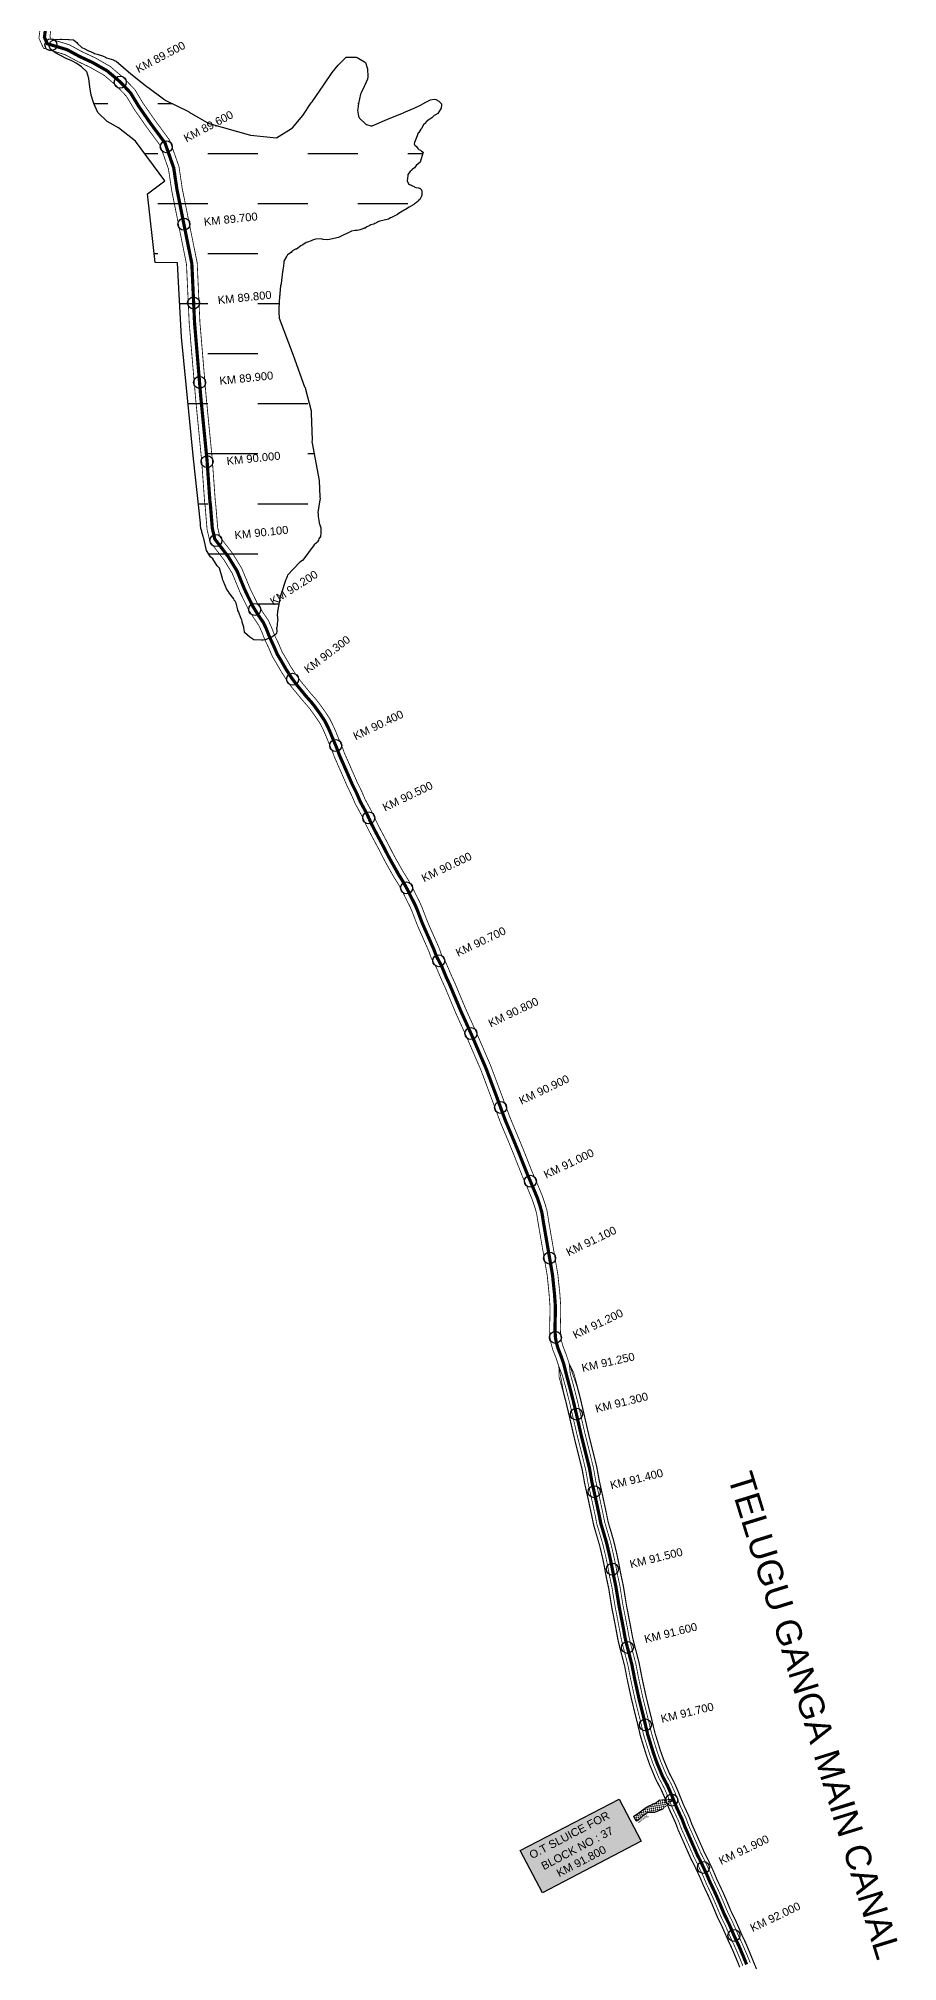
# Model space of a CAD drawing. Header units: inches. Extents: x 85036 to 260440, y 1649183 to 1742360.
# Drawn here: x 93385 to 94459, y 1651840 to 1654243 of the extents above; entities that cross this region are included whole.
import ezdxf

# ---------------------------------------------------------------- set-up
doc = ezdxf.new("R2010")
doc.units = ezdxf.units.IN
doc.header["$MEASUREMENT"] = 0
doc.header["$PDMODE"] = 32
doc.header["$PDSIZE"] = 15
doc.linetypes.add('ACAD_ISO02W100', pattern=[15, 12, -3])
for name, color, linetype in [('bed with', 5, 'Continuous'), ('cahnige', 7, 'Continuous'), ('CARTTRACK', 30, 'ACAD_ISO02W100'), ('chainage', 7, 'Continuous'), ('lining', 4, 'Continuous'), ('OT', 7, 'Continuous'), ('STREAM', 4, 'Continuous'), ('Stu coo', 3, 'Continuous'), ('V', 6, 'Continuous')]:
    doc.layers.add(name, color=color, linetype=linetype)
doc.styles.add('5mm', font='times.ttf', dxfattribs={"height": 3})
doc.styles.get("Standard").update_dxf_attribs({"font": 'arial.ttf'})

# ---------------------------------------------------------------- blocks, each defined once
blk = doc.blocks.new('VBVB')
at = {"layer": 'STREAM'}
h = blk.add_hatch(dxfattribs=at)
h.set_pattern_fill('DASH', color=256, scale=10, style=0)
h.set_pattern_definition([(0, (17867.8837, -28501.71), (1.25, 1.25), [1.25, -1.25])])
h.paths.add_polyline_path([(380096, 1497775), (380098.9, 1497780.2), (380100.4, 1497784.6), (380101.8, 1497788.8), (380103.8, 1497793.6), (380099.5, 1497795.9), (380098.5, 1497793.5), (380097.6, 1497789.6), (380097, 1497787.7), (380095.8, 1497784.7), (380093.9, 1497783), (380090.9, 1497780.8), (380086.6, 1497774), (380084.6, 1497765.2), (380084.1, 1497764.3), (380085.9, 1497763.2), (380086.6, 1497763.8), (380093.7, 1497769.3), (380094.5, 1497772.7)])
at = {"layer": 'OT', "const_width": 0.5}
blk.add_lwpolyline([(380084.6, 1497765.2), (380084.1, 1497764.3), (380083.5, 1497763.5), (380085.4, 1497762.3), (380085.9, 1497763.2), (380084.1, 1497764.3), (380085.9, 1497763.2), (380086.6, 1497763.8), (380093.7, 1497769.3), (380086.6, 1497763.8), (380085.9, 1497763.2), (380084.1, 1497764.3), (380084.6, 1497765.2), (380086.6, 1497774)], dxfattribs=at)
at = {"layer": 'STREAM'}
blk.add_lwpolyline([(380086.6, 1497774), (380090.9, 1497780.8), (380093.9, 1497783), (380095.8, 1497784.7), (380097, 1497787.7), (380097.6, 1497789.6), (380098.5, 1497793.5), (380099.5, 1497795.9), (380103.8, 1497793.6), (380101.8, 1497788.8), (380100.4, 1497784.6), (380098.9, 1497780.2), (380096, 1497775), (380094.5, 1497772.7), (380093.7, 1497769.3)], dxfattribs=at)
at = {"layer": 'cahnige', "style": '5mm'}
blk.add_text('Stream', height=2.5, rotation=71.1743, dxfattribs=at).set_placement((380095, 1497785.5))

msp = doc.modelspace()

# ---------------------------------------------------------------- hatches: boundary and pattern name
at = {"layer": 'Stu coo'}
h = msp.add_hatch(dxfattribs=at)
h.set_pattern_fill('DASH', color=5, scale=500, style=0)
h.set_pattern_definition([(0, (-154465.63, -3588.35), (62.5, 62.5), [62.5, -62.5])])
h.paths.add_polyline_path([(93485.4, 1654131.4), (93471.3, 1654139.4), (93459.4, 1654150.6), (93454.7, 1654161.8), (93451.3, 1654172.4), (93449.6, 1654182.5), (93448.5, 1654192.9), (93446, 1654201.5), (93439.2, 1654207.8), (93432.4, 1654212.3), (93427.2, 1654215), (93420, 1654218.2), (93413, 1654221.8), (93406.8, 1654225), (93400, 1654230.1), (93398.5, 1654234.6), (93400.4, 1654238.7), (93401.1, 1654239.6), (93405.8, 1654241.9), (93406.6, 1654241.8), (93412.6, 1654242.2), (93414.1, 1654242.2), (93422.9, 1654241.6), (93423.7, 1654241.6), (93429, 1654241.5), (93433.3, 1654238.2), (93434.1, 1654236.8), (93439.6, 1654231.8), (93440.4, 1654231.3), (93442.3, 1654230.4), (93448, 1654227.6), (93448.3, 1654227.6), (93454.3, 1654225.3), (93455.5, 1654224.4), (93458.8, 1654223.6), (93465.5, 1654221.3), (93469.2, 1654219.5), (93470.3, 1654219), (93479.1, 1654216.3), (93480.5, 1654215.4), (93482.7, 1654214.5), (93500.7, 1654198.8), (93519.2, 1654184.2), (93519.9, 1654183.4), (93521.9, 1654182.3), (93541.5, 1654167.6), (93542.1, 1654167.2), (93543.4, 1654166.4), (93544.7, 1654165.7), (93572.8, 1654152), (93573.7, 1654150.9), (93598.3, 1654137), (93598.6, 1654136.7), (93650.6, 1654122.4), (93683.1, 1654119.1), (93701.5, 1654130.7), (93702.9, 1654131.5), (93715.8, 1654146.9), (93726.3, 1654162.5), (93727.4, 1654163.7), (93742.2, 1654185.1), (93752.7, 1654200.4), (93760.1, 1654209.8), (93770.1, 1654219.5), (93782.6, 1654219.6), (93783.7, 1654219.2), (93793, 1654213.7), (93794.1, 1654213.2), (93796.4, 1654206.5), (93796.5, 1654205.2), (93797.1, 1654195), (93796.7, 1654192.4), (93793.2, 1654184.7), (93792.6, 1654183), (93788.8, 1654175.3), (93788.1, 1654173.6), (93785.5, 1654161.7), (93784.4, 1654155.2), (93784.2, 1654153.6), (93785.4, 1654146.1), (93786.1, 1654144.1), (93786.6, 1654143.3), (93795.2, 1654135.6), (93795.6, 1654135.6), (93801, 1654133.7), (93802.4, 1654133.7), (93823.6, 1654143.2), (93841.5, 1654150), (93842.2, 1654150.4), (93854.9, 1654156), (93862.8, 1654159.7), (93869.7, 1654163.4), (93875.5, 1654166.3), (93879.9, 1654167.1), (93882.3, 1654166.6), (93886, 1654164.9), (93889.1, 1654161.5), (93889.2, 1654160.2), (93888.9, 1654156.1), (93884.8, 1654149.5), (93881.7, 1654147.5), (93880.1, 1654146.7), (93876.9, 1654143.9), (93874.6, 1654142.3), (93873.9, 1654142), (93870, 1654138.8), (93869.4, 1654137.6), (93866.7, 1654135.1), (93864, 1654130.7), (93863.5, 1654129.9), (93860.8, 1654125.6), (93860.1, 1654125.2), (93858.6, 1654121.3), (93858, 1654119.3), (93855.4, 1654113.2), (93855.2, 1654111.3), (93855.4, 1654110.2), (93856.3, 1654109.4), (93857.5, 1654108.3), (93859.8, 1654105.6), (93860.9, 1654104.5), (93863.1, 1654103.4), (93864.2, 1654102.2), (93866.3, 1654101.1), (93862.7, 1654088.3), (93857.6, 1654084.4), (93856.8, 1654083), (93855.3, 1654081.6), (93852.7, 1654079.2), (93852, 1654078.5), (93850.2, 1654076.8), (93847.1, 1654073), (93847, 1654072), (93846.1, 1654065.2), (93848, 1654061.4), (93849.1, 1654060.7), (93851.8, 1654059.7), (93852.9, 1654059), (93854.9, 1654058), (93856, 1654057.3), (93857.2, 1654057), (93860.4, 1654056.3), (93861.2, 1654055.9), (93862.2, 1654055.9), (93864.2, 1654053.9), (93864.5, 1654051.9), (93864.6, 1654049.3), (93864.6, 1654047.4), (93864.3, 1654045.8), (93863.4, 1654044.2), (93862.9, 1654043.3), (93862.1, 1654042), (93860.6, 1654040.4), (93859.9, 1654039.8), (93857.8, 1654038), (93855.5, 1654036.4), (93854.4, 1654035.5), (93853.1, 1654034.6), (93852.5, 1654034.3), (93848.9, 1654032.2), (93846.6, 1654031), (93846.3, 1654030.7), (93838.3, 1654025.9), (93837, 1654025.3), (93836.7, 1654025), (93834.1, 1654023.2), (93826.7, 1654019.4), (93825.4, 1654018.8), (93823.3, 1654017.7), (93823, 1654017.4), (93812.1, 1654014.9), (93809.7, 1654013.8), (93809.1, 1654013.5), (93807.8, 1654012.6), (93805.8, 1654011.8), (93804.6, 1654011.2), (93801, 1654010.1), (93799.8, 1654009.3), (93798.1, 1654008.7), (93797.8, 1654008.4), (93796, 1654007.6), (93793.6, 1654006.2), (93792.2, 1654005.9), (93791.9, 1654005.7), (93787.2, 1654004), (93785.5, 1654003.7), (93783.7, 1654003.2), (93781.1, 1654003.2), (93776.5, 1654002.1), (93760.3, 1653994.5), (93747.3, 1653991.5), (93741.1, 1653992), (93738.8, 1653992.5), (93731.8, 1653992.3), (93728.1, 1653991.2), (93726.3, 1653990.2), (93721.8, 1653988.4), (93720.1, 1653988.1), (93715.9, 1653985.2), (93714.9, 1653984.9), (93713.2, 1653983.8), (93707.9, 1653979.9), (93706.6, 1653979.6), (93702.8, 1653977.5), (93702.1, 1653976.8), (93701.1, 1653975.7), (93696.7, 1653972.6), (93695.9, 1653971.1), (93695.6, 1653970.8), (93692.7, 1653965.5), (93692.3, 1653964.5), (93692.3, 1653962.8), (93691.3, 1653955.9), (93690.9, 1653954.5), (93690.8, 1653952.8), (93690.5, 1653951.5), (93689.8, 1653944.1), (93689.1, 1653941.2), (93688.8, 1653936.3), (93688.1, 1653933.8), (93688, 1653931.9), (93687.7, 1653931.2), (93687, 1653922.4), (93686.6, 1653921.2), (93686, 1653905.3), (93685.9, 1653904.1), (93685.9, 1653902.9), (93685.8, 1653901.2), (93686.1, 1653893.8), (93686.1, 1653893.5), (93703.7, 1653847.4), (93718.1, 1653807.7), (93718.6, 1653806.7), (93719, 1653804.9), (93726.4, 1653777.9), (93726.3, 1653776.9), (93726.3, 1653775), (93727.4, 1653741.2), (93727.3, 1653739.2), (93736.1, 1653690.6), (93737.3, 1653670.1), (93737.4, 1653667.2), (93737.3, 1653666.5), (93734.7, 1653650.6), (93734.9, 1653648.4), (93735.1, 1653645.7), (93736.2, 1653638.1), (93736.4, 1653637.5), (93736.7, 1653636.3), (93738.5, 1653631.6), (93738.5, 1653631.3), (93738.5, 1653625), (93737.8, 1653620.7), (93735.8, 1653617.7), (93735.3, 1653616.3), (93734.1, 1653614.1), (93733, 1653612.7), (93730, 1653610.2), (93716, 1653591), (93715.3, 1653590.7), (93712.3, 1653588.5), (93696.6, 1653572.2), (93696.1, 1653570.8), (93695.4, 1653568.4), (93694.8, 1653567), (93692.2, 1653559.6), (93691.1, 1653556.6), (93687.2, 1653543.9), (93687, 1653542.6), (93686.8, 1653541), (93686.6, 1653539.4), (93686.4, 1653538.2), (93684.2, 1653526.8), (93684.1, 1653525.6), (93683.7, 1653523.2), (93684, 1653518.8), (93684.1, 1653517.6), (93684.4, 1653517), (93683.9, 1653511.8), (93683.7, 1653510.1), (93683.6, 1653509.2), (93683.3, 1653507.3), (93683.1, 1653506.1), (93683.3, 1653503), (93683.2, 1653502.8), (93682.8, 1653499.4), (93681.8, 1653498.3), (93680.5, 1653497.2), (93680.2, 1653497), (93677.4, 1653495.1), (93673.8, 1653493.4), (93671.7, 1653492.6), (93670, 1653492.1), (93669.4, 1653491.8), (93666.3, 1653491.2), (93664, 1653491), (93654.4, 1653491.7), (93649.5, 1653494.8), (93643.1, 1653500.5), (93642.6, 1653505), (93642.1, 1653506.4), (93641.9, 1653507.2), (93640.2, 1653513.5), (93639.8, 1653514.9), (93639.6, 1653516.4), (93639.3, 1653517), (93635.5, 1653526.8), (93634.7, 1653528.3), (93634.7, 1653529.2), (93632.5, 1653537.5), (93631.4, 1653539.7), (93630.2, 1653541.3), (93629.4, 1653542.6), (93623.5, 1653550.9), (93623, 1653551.9), (93620.9, 1653554.5), (93616.5, 1653564.6), (93615.9, 1653566), (93615.3, 1653568.1), (93611.7, 1653581), (93610.7, 1653582), (93608.8, 1653584.2), (93603.3, 1653592.8), (93600.6, 1653595.4), (93595.3, 1653603.1), (93592.1, 1653618.2), (93591.7, 1653619.1), (93591.4, 1653620.7), (93590.3, 1653623.6), (93589.6, 1653626.1), (93589.5, 1653627.4), (93589.2, 1653628.6), (93588.4, 1653630.8), (93588, 1653635), (93588, 1653637.2), (93579.2, 1653717.6), (93564.2, 1653869.6), (93560.9, 1653930.9), (93559.3, 1653962.5), (93531.1, 1653963.2), (93521.6, 1654048.9), (93543.2, 1654065.1), (93506.7, 1654114.6)])
at = {"layer": 'V'}
msp.add_hatch(color=2, dxfattribs=at).paths.add_polyline_path([(93987.7, 1651978.4), (94111.1, 1652042.9), (94138.7, 1651990.3), (94015.4, 1651925.8)])

# ---------------------------------------------------------------- linework, layer by layer
at = {"color": 0}
for p in [(93400.9, 1654235.2), (93487.7, 1654188.5), (93545.2, 1654107.8), (93567.2, 1654011), (93579.3, 1653912.5), (93586.8, 1653813.2), (93596.2, 1653714.2), (93607.2, 1653615.7), (93655.8, 1653529.5), (93703.1, 1653442.3), (93757, 1653359.4), (93798.3, 1653269), (93845.6, 1653181.5), (93885.7, 1653090.5), (93926, 1652999.5), (93963, 1652907.2), (94000.3, 1652814.9), (94024.3, 1652718.9), (94031.6, 1652619.8), (94057.8, 1652523.9), (94080, 1652426.9), (94102.8, 1652330.1), (94121.6, 1652232.4), (94144.1, 1652135.5), (94216.6, 1651957.4), (94254.8, 1651872.5)]:
    msp.add_point(p, dxfattribs=at)
at = {"color": 2}
msp.add_point((94177, 1652041.6), dxfattribs=at)
at = {"layer": 'bed with', "color": 1, "const_width": 1}
for points in [[(93389.6, 1654271.2), (93385.9, 1654243.4), (93391.6, 1654231), (93418.5, 1654222.9), (93433.5, 1654214.8), (93450, 1654207), (93467.4, 1654197.1), (93482.9, 1654183.9), (93495.2, 1654170.9), (93505, 1654154.7), (93519.8, 1654133.4), (93537.5, 1654109.4), (93547.9, 1654079.9), (93551.9, 1654053.2), (93570.4, 1653960.8), (93573.8, 1653887.3), (93581.7, 1653794.1), (93589.4, 1653715.2), (93589.5, 1653713.7)], [(93402.8, 1654269.4), (93399.7, 1654245.5), (93401.3, 1654242.1), (93423.7, 1654235.3), (93439.5, 1654226.7), (93456.2, 1654218.9), (93475.1, 1654208.1), (93492.1, 1654193.6), (93505.9, 1654179.1), (93516.2, 1654162), (93530.7, 1654141.2), (93549.5, 1654115.7), (93561, 1654083.1), (93565.1, 1654055.5), (93583.8, 1653962.5), (93587.2, 1653888.2), (93595, 1653795.3), (93602.7, 1653716.3), (93602.8, 1653715)], [(93589.5, 1653713.7), (93593.2, 1653661.9), (93593.6, 1653660.4), (93596.1, 1653629.8), (93599.6, 1653614.6), (93617.1, 1653591.7), (93627.6, 1653574.6), (93627.9, 1653573.9), (93637, 1653551.7), (93637.6, 1653550.4), (93638.1, 1653549.3), (93646.7, 1653531.8), (93647, 1653531), (93654.8, 1653518.4), (93660.8, 1653509.6), (93664.2, 1653502.3), (93668.2, 1653492.1), (93673.6, 1653480.6), (93677.9, 1653470.4), (93684.4, 1653459.5), (93689.2, 1653451.2), (93696.7, 1653439.6), (93702.7, 1653431.4), (93709.2, 1653423.6), (93714.4, 1653417.2), (93720.8, 1653409.9), (93724.8, 1653405.1), (93732.4, 1653394.5), (93737.7, 1653386.5), (93741.2, 1653379.6), (93743.8, 1653373.6), (93747.6, 1653364.5), (93750.4, 1653357.7), (93753, 1653351.5), (93755.2, 1653345.4), (93760.4, 1653333.6), (93764.7, 1653323.9), (93767.8, 1653316.7), (93771.1, 1653309.1), (93777.2, 1653296.5), (93781.4, 1653286.6), (93789.9, 1653271.1), (93795.5, 1653258.9), (93800.4, 1653249.3), (93810.7, 1653230.1), (93816.4, 1653218.9), (93820.7, 1653210.9), (93829.5, 1653195.3), (93836.6, 1653183.9), (93841.2, 1653175.4), (93845, 1653167.4), (93849.3, 1653159.1), (93852.5, 1653151.9), (93855.4, 1653144.2), (93859, 1653134.9), (93862.1, 1653127.8), (93868.6, 1653113.2), (93873.5, 1653102), (93876.5, 1653093.6), (93883.2, 1653081), (93889.1, 1653067), (93893.5, 1653057.5), (93907.3, 1653024.5), (93920.6, 1652995.2), (93938.4, 1652954), (93942.5, 1652943.1), (93951, 1652920.4), (93958.2, 1652901), (93962.5, 1652889.3), (93972.6, 1652865.3), (93978.9, 1652849.9), (93990.3, 1652821.1), (93994.3, 1652811.8)], [(93602.8, 1653715), (93606.5, 1653664), (93606.8, 1653662.6), (93609.4, 1653631.8), (93612, 1653620.4), (93628.2, 1653599.3), (93639.6, 1653580.6), (93640.3, 1653578.9), (93649.3, 1653557.1), (93649.9, 1653555.8), (93650.3, 1653554.8), (93658.9, 1653537.2), (93659, 1653537), (93666, 1653525.7), (93671.7, 1653517.4), (93672.3, 1653516.7), (93676.5, 1653507.6), (93680.5, 1653497.4), (93685.9, 1653486.1), (93689.9, 1653476.5), (93696, 1653466.3), (93700.6, 1653458.2), (93707.8, 1653447.2), (93713.3, 1653439.7), (93719.6, 1653432.1), (93724.7, 1653425.8), (93731, 1653418.6), (93735.4, 1653413.3), (93743.5, 1653402.1), (93749.3, 1653393.2), (93753.2, 1653385.4), (93756.2, 1653378.9), (93760, 1653369.6), (93762.8, 1653362.9), (93765.5, 1653356.4), (93767.7, 1653350.3), (93772.7, 1653339), (93776.9, 1653329.3), (93780.1, 1653322.1), (93783.3, 1653314.7), (93789.5, 1653302), (93793.5, 1653292.5), (93801.9, 1653277.1), (93807.6, 1653264.8), (93812.3, 1653255.5), (93822.5, 1653236.3), (93828.2, 1653225.1), (93832.4, 1653217.4), (93841.1, 1653202.1), (93848.2, 1653190.6), (93853.2, 1653181.5), (93857, 1653173.4), (93861.4, 1653164.9), (93864.9, 1653157), (93868, 1653148.9), (93871.4, 1653140), (93874.3, 1653133.2), (93880.8, 1653118.6), (93886, 1653107), (93888.8, 1653099), (93895.3, 1653086.8), (93901.4, 1653072.4), (93905.8, 1653062.9), (93919.6, 1653029.9), (93932.9, 1653000.6), (93950.8, 1652959), (93955, 1652947.8), (93963.5, 1652925.1), (93970.7, 1652905.7), (93975, 1652894.2), (93984.9, 1652870.4), (93991.3, 1652855), (94002.7, 1652826.2), (94006.3, 1652817.8)], [(93994.3, 1652811.8), (93996.9, 1652805.9), (94002.6, 1652792), (94005.9, 1652782.3), (94008, 1652775), (94008.9, 1652769.8), (94008.9, 1652769.4), (94010.2, 1652761.4), (94021.4, 1652696.8), (94023.7, 1652673.8), (94024.7, 1652660.2), (94024.7, 1652646.2), (94024.3, 1652631.3), (94024.8, 1652620.9), (94024.8, 1652620.1), (94026.1, 1652612.4), (94028.3, 1652604.4), (94032.8, 1652592.9), (94035.9, 1652583.6), (94036.2, 1652570.4)], [(94006.3, 1652817.8), (94009.2, 1652811.2), (94015.2, 1652796.7), (94018.7, 1652786.3), (94020.4, 1652780.2), (94020.7, 1652779.9), (94022.4, 1652770.4), (94022.4, 1652769.9), (94023.4, 1652763.6), (94034.6, 1652698.6), (94037.1, 1652675), (94038.1, 1652660.7), (94038.1, 1652646), (94037.7, 1652631.4), (94038.2, 1652621.3), (94039.2, 1652615.3), (94041.1, 1652608.6), (94045.4, 1652597.4), (94048.7, 1652587.4), (94054.5, 1652575.4)], [(94036.2, 1652570.4), (94040.9, 1652553), (94044.9, 1652537.4), (94048.9, 1652520.5), (94054.3, 1652496.8), (94058.8, 1652478.6), (94064.9, 1652454.1), (94067.9, 1652437.2), (94072.6, 1652416.3), (94076.9, 1652396.2), (94079.2, 1652385), (94083.5, 1652370.5), (94086.5, 1652360.3), (94089.9, 1652345.8), (94092.4, 1652334), (94094.9, 1652320.3), (94098, 1652305.9), (94099.7, 1652295.4), (94101.9, 1652281.6), (94104.2, 1652270.3), (94107.2, 1652254.5), (94109.4, 1652242.4), (94111.6, 1652233), (94118, 1652208.8), (94121.2, 1652191.9), (94126.6, 1652166.9), (94132.9, 1652141.5), (94137.8, 1652120.9), (94145.2, 1652097.1), (94149.5, 1652085.1), (94156.8, 1652067.4), (94163.1, 1652055.4), (94167.2, 1652046.4), (94170.1, 1652039.1), (94174.1, 1652029.1), (94181.4, 1652013.4), (94184.6, 1652004.8), (94194.9, 1651981.4), (94200.7, 1651968.2), (94204.7, 1651960.6), (94212.1, 1651944.9), (94216, 1651935.6), (94223.1, 1651920.4), (94227.6, 1651910.3), (94234, 1651894.9), (94240, 1651882.7), (94246.4, 1651868.2)], [(94054.5, 1652575.4), (94059.3, 1652557.9), (94063.4, 1652541.9), (94067.4, 1652524.8), (94072.8, 1652501.2), (94077.2, 1652483.2), (94083.5, 1652458.1), (94086.6, 1652441), (94091.2, 1652420.4), (94095.5, 1652400.1), (94097.6, 1652389.5), (94101.7, 1652375.8), (94104.8, 1652365.2), (94108.4, 1652350), (94111, 1652337.7), (94113.6, 1652324), (94116.7, 1652309.4), (94118.5, 1652298.4), (94120.6, 1652284.9), (94122.8, 1652273.9), (94125.9, 1652258), (94128, 1652246.3), (94130.1, 1652237.5), (94136.5, 1652212.9), (94139.8, 1652195.7), (94145.1, 1652171.2), (94151.4, 1652145.9), (94156.1, 1652125.9), (94163.2, 1652103.1), (94167.2, 1652092), (94174.1, 1652075.5), (94180.2, 1652063.8), (94184.7, 1652053.8), (94187.8, 1652046.1), (94191.5, 1652036.7), (94199, 1652020.7), (94202.2, 1652011.9), (94212.3, 1651989.1), (94217.9, 1651976.4), (94221.7, 1651969), (94229.4, 1651952.7), (94233.3, 1651943.3), (94240.4, 1651928.3), (94245.1, 1651917.8), (94251.3, 1651902.8), (94257.3, 1651890.7), (94263.3, 1651876.9)], [(94246.4, 1651868.2), (94247.5, 1651865.5), (94252.3, 1651855.4), (94257.4, 1651843.3), (94261.8, 1651832.6)], [(94263.3, 1651876.9), (94264.8, 1651873.4), (94269.7, 1651863.2), (94275, 1651850.6), (94279.3, 1651839.8), (94286, 1651823.9)]]:
    msp.add_lwpolyline(points, dxfattribs=at)
at = {"layer": 'bed with', "const_width": 1}
for points in [[(94040.5, 1652571.6), (94035.9, 1652583.6)], [(94050.2, 1652574.2), (94048.7, 1652587.4)], [(94040.5, 1652571.6), (94045.3, 1652554.2), (94049.3, 1652538.5), (94053.2, 1652521.6), (94058.7, 1652497.8), (94063.2, 1652479.7), (94069.3, 1652455), (94072.3, 1652438.1), (94077, 1652417.3), (94081.3, 1652397.2), (94083.5, 1652386), (94087.8, 1652371.7), (94090.8, 1652361.5), (94094.3, 1652346.8), (94096.8, 1652334.9), (94099.3, 1652321.2), (94102.4, 1652306.8), (94104.1, 1652296.1), (94106.4, 1652282.4), (94108.6, 1652271.1), (94111.6, 1652255.3), (94113.8, 1652243.4), (94116, 1652234.1), (94122.3, 1652209.8), (94125.6, 1652192.8), (94131, 1652167.9), (94137.3, 1652142.5), (94142.1, 1652122.1), (94149.5, 1652098.5), (94153.7, 1652086.7), (94160.9, 1652069.3), (94167.2, 1652057.4), (94171.3, 1652048.2), (94174.3, 1652040.7), (94178.2, 1652030.9), (94185.6, 1652015.1), (94188.7, 1652006.5), (94199.1, 1651983.3), (94204.8, 1651970.2), (94208.7, 1651962.6), (94216.2, 1651946.8), (94220.1, 1651937.4), (94227.2, 1651922.3), (94231.7, 1651912.1), (94238.1, 1651896.8), (94244.1, 1651884.6), (94250.4, 1651870.1)], [(94050.2, 1652574.2), (94055, 1652556.7), (94059, 1652540.8), (94063, 1652523.8), (94068.4, 1652500.1), (94072.9, 1652482.1), (94079.1, 1652457.1), (94082.1, 1652440.1), (94086.8, 1652419.4), (94091.1, 1652399.2), (94093.3, 1652388.4), (94097.4, 1652374.6), (94100.5, 1652364), (94104, 1652349), (94106.6, 1652336.9), (94109.2, 1652323.1), (94112.3, 1652308.6), (94114, 1652297.7), (94116.2, 1652284.1), (94118.4, 1652273.1), (94121.5, 1652257.2), (94123.6, 1652245.4), (94125.7, 1652236.5), (94132.1, 1652212), (94135.4, 1652194.8), (94140.7, 1652170.2), (94147, 1652144.9), (94151.8, 1652124.8), (94158.9, 1652101.7), (94163, 1652090.3), (94170, 1652073.6), (94176.2, 1652061.8), (94180.6, 1652052.1), (94183.6, 1652044.4), (94187.4, 1652034.9), (94194.8, 1652019), (94198, 1652010.2), (94208.2, 1651987.3), (94213.8, 1651974.5), (94217.7, 1651967), (94225.3, 1651950.8), (94229.2, 1651941.5), (94236.3, 1651926.5), (94240.9, 1651916), (94247.2, 1651900.9), (94253.2, 1651888.8), (94259.3, 1651874.8)], [(94250.4, 1651870.1), (94251.6, 1651867.4), (94256.4, 1651857.2), (94261.6, 1651845.1), (94265.9, 1651834.3)], [(94259.3, 1651874.8), (94260.7, 1651871.5), (94265.5, 1651861.3), (94270.8, 1651848.9), (94275.2, 1651838.1)]]:
    msp.add_lwpolyline(points, dxfattribs=at)
at = {"layer": 'lining', "const_width": 1}
for points in [[(94035.9, 1652583.6), (94041.4, 1652553.1), (94045.4, 1652537.5), (94049.4, 1652520.7), (94054.8, 1652496.9), (94059.3, 1652478.7), (94065.4, 1652454.2), (94068.4, 1652437.3), (94073.1, 1652416.4), (94077.4, 1652396.3), (94079.7, 1652385.1), (94083.9, 1652370.6), (94086.9, 1652360.4), (94090.4, 1652346), (94092.9, 1652334.1), (94095.4, 1652320.4), (94098.5, 1652306), (94100.2, 1652295.4), (94102.4, 1652281.7), (94104.7, 1652270.4), (94107.7, 1652254.6), (94109.9, 1652242.5), (94112.1, 1652233.1), (94118.4, 1652208.9), (94121.6, 1652192), (94127.1, 1652167), (94133.4, 1652141.6), (94138.3, 1652121.1), (94145.7, 1652097.2), (94149.9, 1652085.3), (94157.3, 1652067.6), (94163.6, 1652055.7), (94167.7, 1652046.6), (94170.6, 1652039.2), (94174.6, 1652029.3), (94181.9, 1652013.6), (94185, 1652005), (94195.4, 1651981.6), (94201.2, 1651968.5), (94205.1, 1651960.8), (94212.5, 1651945.1), (94216.4, 1651935.8), (94223.6, 1651920.7), (94228.1, 1651910.5), (94234.5, 1651895.2), (94240.5, 1651882.9), (94246.8, 1651868.3)], [(94048.7, 1652587.4), (94058.8, 1652557.7), (94062.9, 1652541.8), (94066.9, 1652524.7), (94072.3, 1652501.1), (94076.7, 1652483.1), (94083, 1652458), (94086.1, 1652440.9), (94090.7, 1652420.3), (94095.1, 1652400), (94097.2, 1652389.4), (94101.2, 1652375.7), (94104.3, 1652365.1), (94107.9, 1652349.9), (94110.5, 1652337.6), (94113.1, 1652323.9), (94116.2, 1652309.4), (94118, 1652298.3), (94120.2, 1652284.8), (94122.3, 1652273.8), (94125.4, 1652257.9), (94127.6, 1652246.2), (94129.6, 1652237.4), (94136, 1652212.8), (94139.3, 1652195.6), (94144.6, 1652171.1), (94150.9, 1652145.8), (94155.7, 1652125.8), (94162.7, 1652102.9), (94166.7, 1652091.8), (94173.6, 1652075.3), (94179.8, 1652063.5), (94184.2, 1652053.6), (94187.3, 1652045.9), (94191.1, 1652036.5), (94198.5, 1652020.5), (94201.7, 1652011.7), (94211.9, 1651988.9), (94217.5, 1651976.2), (94221.3, 1651968.8), (94229, 1651952.5), (94232.9, 1651943.1), (94240, 1651928.1), (94244.6, 1651917.6), (94250.9, 1651902.6), (94256.8, 1651890.5), (94263, 1651876.4)], [(94246.8, 1651868.3), (94248, 1651865.8), (94252.8, 1651855.6), (94257.9, 1651843.5), (94262.2, 1651832.8)], [(94263, 1651876.4), (94264.3, 1651873.2), (94269.2, 1651862.9), (94274.5, 1651850.4), (94278.9, 1651839.6), (94285.6, 1651823.7)]]:
    msp.add_lwpolyline(points, dxfattribs=at)
at = {"layer": 'Stu coo', "color": 5}
msp.add_lwpolyline([(93485.4, 1654131.4), (93471.3, 1654139.4), (93459.4, 1654150.6), (93454.7, 1654161.8), (93451.3, 1654172.4), (93449.6, 1654182.5), (93448.5, 1654192.9), (93446, 1654201.5), (93439.2, 1654207.8), (93432.4, 1654212.3), (93427.2, 1654215), (93420, 1654218.2), (93413, 1654221.8), (93406.8, 1654225), (93400, 1654230.1), (93398.5, 1654234.6), (93400.4, 1654238.7), (93401.1, 1654239.6), (93405.8, 1654241.9), (93406.6, 1654241.8), (93412.6, 1654242.2), (93414.1, 1654242.2), (93422.9, 1654241.6), (93423.7, 1654241.6), (93429, 1654241.5), (93433.3, 1654238.2), (93434.1, 1654236.8), (93439.6, 1654231.8), (93440.4, 1654231.3), (93442.3, 1654230.4), (93448, 1654227.6), (93448.3, 1654227.6), (93454.3, 1654225.3), (93455.5, 1654224.4), (93458.8, 1654223.6), (93465.5, 1654221.3), (93469.2, 1654219.5), (93470.3, 1654219), (93479.1, 1654216.3), (93480.5, 1654215.4), (93482.7, 1654214.5), (93500.7, 1654198.8), (93519.2, 1654184.2), (93519.9, 1654183.4), (93521.9, 1654182.3), (93541.5, 1654167.6), (93542.1, 1654167.2), (93543.4, 1654166.4), (93544.7, 1654165.7), (93572.8, 1654152), (93573.7, 1654150.9), (93598.3, 1654137), (93598.6, 1654136.7), (93650.6, 1654122.4), (93683.1, 1654119.1), (93701.5, 1654130.7), (93702.9, 1654131.5), (93715.8, 1654146.9), (93726.3, 1654162.5), (93727.4, 1654163.7), (93742.2, 1654185.1), (93752.7, 1654200.4), (93760.1, 1654209.8), (93770.1, 1654219.5), (93782.6, 1654219.6), (93783.7, 1654219.2), (93793, 1654213.7), (93794.1, 1654213.2), (93796.4, 1654206.5), (93796.5, 1654205.2), (93797.1, 1654195), (93796.7, 1654192.4), (93793.2, 1654184.7), (93792.6, 1654183), (93788.8, 1654175.3), (93788.1, 1654173.6), (93785.5, 1654161.7), (93784.4, 1654155.2), (93784.2, 1654153.6), (93785.4, 1654146.1), (93786.1, 1654144.1), (93786.6, 1654143.3), (93795.2, 1654135.6), (93795.6, 1654135.6), (93801, 1654133.7), (93802.4, 1654133.7), (93823.6, 1654143.2), (93841.5, 1654150), (93842.2, 1654150.4), (93854.9, 1654156), (93862.8, 1654159.7), (93869.7, 1654163.4), (93875.5, 1654166.3), (93879.9, 1654167.1), (93882.3, 1654166.6), (93886, 1654164.9), (93889.1, 1654161.5), (93889.2, 1654160.2), (93888.9, 1654156.1), (93884.8, 1654149.5), (93881.7, 1654147.5), (93880.1, 1654146.7), (93876.9, 1654143.9), (93874.6, 1654142.3), (93873.9, 1654142), (93870, 1654138.8), (93869.4, 1654137.6), (93866.7, 1654135.1), (93864, 1654130.7), (93863.5, 1654129.9), (93860.8, 1654125.6), (93860.1, 1654125.2), (93858.6, 1654121.3), (93858, 1654119.3), (93855.4, 1654113.2), (93855.2, 1654111.3), (93855.4, 1654110.2), (93856.3, 1654109.4), (93857.5, 1654108.3), (93859.8, 1654105.6), (93860.9, 1654104.5), (93863.1, 1654103.4), (93864.2, 1654102.2), (93866.3, 1654101.1), (93862.7, 1654088.3), (93857.6, 1654084.4), (93856.8, 1654083), (93855.3, 1654081.6), (93852.7, 1654079.2), (93852, 1654078.5), (93850.2, 1654076.8), (93847.1, 1654073), (93847, 1654072), (93846.1, 1654065.2), (93848, 1654061.4), (93849.1, 1654060.7), (93851.8, 1654059.7), (93852.9, 1654059), (93854.9, 1654058), (93856, 1654057.3), (93857.2, 1654057), (93860.4, 1654056.3), (93861.2, 1654055.9), (93862.2, 1654055.9), (93864.2, 1654053.9), (93864.5, 1654051.9), (93864.6, 1654049.3), (93864.6, 1654047.4), (93864.3, 1654045.8), (93863.4, 1654044.2), (93862.9, 1654043.3), (93862.1, 1654042), (93860.6, 1654040.4), (93859.9, 1654039.8), (93857.8, 1654038), (93855.5, 1654036.4), (93854.4, 1654035.5), (93853.1, 1654034.6), (93852.5, 1654034.3), (93848.9, 1654032.2), (93846.6, 1654031), (93846.3, 1654030.7), (93838.3, 1654025.9), (93837, 1654025.3), (93836.7, 1654025), (93834.1, 1654023.2), (93826.7, 1654019.4), (93825.4, 1654018.8), (93823.3, 1654017.7), (93823, 1654017.4), (93812.1, 1654014.9), (93809.7, 1654013.8), (93809.1, 1654013.5), (93807.8, 1654012.6), (93805.8, 1654011.8), (93804.6, 1654011.2), (93801, 1654010.1), (93799.8, 1654009.3), (93798.1, 1654008.7), (93797.8, 1654008.4), (93796, 1654007.6), (93793.6, 1654006.2), (93792.2, 1654005.9), (93791.9, 1654005.7), (93787.2, 1654004), (93785.5, 1654003.7), (93783.7, 1654003.2), (93781.1, 1654003.2), (93776.5, 1654002.1), (93760.3, 1653994.5), (93747.3, 1653991.5), (93741.1, 1653992), (93738.8, 1653992.5), (93731.8, 1653992.3), (93728.1, 1653991.2), (93726.3, 1653990.2), (93721.8, 1653988.4), (93720.1, 1653988.1), (93715.9, 1653985.2), (93714.9, 1653984.9), (93713.2, 1653983.8), (93707.9, 1653979.9), (93706.6, 1653979.6), (93702.8, 1653977.5), (93702.1, 1653976.8), (93701.1, 1653975.7), (93696.7, 1653972.6), (93695.9, 1653971.1), (93695.6, 1653970.8), (93692.7, 1653965.5), (93692.3, 1653964.5), (93692.3, 1653962.8), (93691.3, 1653955.9), (93690.9, 1653954.5), (93690.8, 1653952.8), (93690.5, 1653951.5), (93689.8, 1653944.1), (93689.1, 1653941.2), (93688.8, 1653936.3), (93688.1, 1653933.8), (93688, 1653931.9), (93687.7, 1653931.2), (93687, 1653922.4), (93686.6, 1653921.2), (93686, 1653905.3), (93685.9, 1653904.1), (93685.9, 1653902.9), (93685.8, 1653901.2), (93686.1, 1653893.8), (93686.1, 1653893.5), (93703.7, 1653847.4), (93718.1, 1653807.7), (93718.6, 1653806.7), (93719, 1653804.9), (93726.4, 1653777.9), (93726.3, 1653776.9), (93726.3, 1653775), (93727.4, 1653741.2), (93727.3, 1653739.2), (93736.1, 1653690.6), (93737.3, 1653670.1), (93737.4, 1653667.2), (93737.3, 1653666.5), (93734.7, 1653650.6), (93734.9, 1653648.4), (93735.1, 1653645.7), (93736.2, 1653638.1), (93736.4, 1653637.5), (93736.7, 1653636.3), (93738.5, 1653631.6), (93738.5, 1653631.3), (93738.5, 1653625), (93737.8, 1653620.7), (93735.8, 1653617.7), (93735.3, 1653616.3), (93734.1, 1653614.1), (93733, 1653612.7), (93730, 1653610.2), (93716, 1653591), (93715.3, 1653590.7), (93712.3, 1653588.5), (93696.6, 1653572.2), (93696.1, 1653570.8), (93695.4, 1653568.4), (93694.8, 1653567), (93692.2, 1653559.6), (93691.1, 1653556.6), (93687.2, 1653543.9), (93687, 1653542.6), (93686.8, 1653541), (93686.6, 1653539.4), (93686.4, 1653538.2), (93684.2, 1653526.8), (93684.1, 1653525.6), (93683.7, 1653523.2), (93684, 1653518.8), (93684.1, 1653517.6), (93684.4, 1653517), (93683.9, 1653511.8), (93683.7, 1653510.1), (93683.6, 1653509.2), (93683.3, 1653507.3), (93683.1, 1653506.1), (93683.3, 1653503), (93683.2, 1653502.8), (93682.8, 1653499.4), (93681.8, 1653498.3), (93680.5, 1653497.2), (93680.2, 1653497), (93677.4, 1653495.1), (93673.8, 1653493.4), (93671.7, 1653492.6), (93670, 1653492.1), (93669.4, 1653491.8), (93666.3, 1653491.2), (93664, 1653491), (93654.4, 1653491.7), (93649.5, 1653494.8), (93643.1, 1653500.5), (93642.6, 1653505), (93642.1, 1653506.4), (93641.9, 1653507.2), (93640.2, 1653513.5), (93639.8, 1653514.9), (93639.6, 1653516.4), (93639.3, 1653517), (93635.5, 1653526.8), (93634.7, 1653528.3), (93634.7, 1653529.2), (93632.5, 1653537.5), (93631.4, 1653539.7), (93630.2, 1653541.3), (93629.4, 1653542.6), (93623.5, 1653550.9), (93623, 1653551.9), (93620.9, 1653554.5), (93616.5, 1653564.6), (93615.9, 1653566), (93615.3, 1653568.1), (93611.7, 1653581), (93610.7, 1653582), (93608.8, 1653584.2), (93603.3, 1653592.8), (93600.6, 1653595.4), (93595.3, 1653603.1), (93592.1, 1653618.2), (93591.7, 1653619.1), (93591.4, 1653620.7), (93590.3, 1653623.6), (93589.6, 1653626.1), (93589.5, 1653627.4), (93589.2, 1653628.6), (93588.4, 1653630.8), (93588, 1653635), (93588, 1653637.2), (93579.2, 1653717.6), (93564.2, 1653869.6), (93560.9, 1653930.9), (93559.3, 1653962.5), (93531.1, 1653963.2), (93521.6, 1654048.9), (93543.2, 1654065.1), (93506.7, 1654114.6), (93485.4, 1654131.4)], dxfattribs=at)
at = {"layer": 'V', "color": 1, "const_width": 4}
for points in [[(93396.2, 1654270.3), (93392.8, 1654244.5), (93396.4, 1654236.5), (93421.1, 1654229.1), (93436.5, 1654220.7), (93453.1, 1654213), (93471.3, 1654202.6), (93487.5, 1654188.8), (93500.5, 1654175), (93510.6, 1654158.4), (93525.2, 1654137.3), (93543.5, 1654112.6), (93554.4, 1654081.5), (93558.5, 1654054.4), (93577.1, 1653961.6), (93580.5, 1653887.7), (93588.3, 1653794.7), (93596.1, 1653715.7), (93596.2, 1653714.4)], [(93596.2, 1653714.4), (93599.8, 1653663), (93600.2, 1653661.5), (93602.7, 1653630.8), (93605.8, 1653617.5), (93622.6, 1653595.5), (93633.6, 1653577.6), (93634.1, 1653576.4), (93643.1, 1653554.4), (93643.8, 1653553.1), (93644.2, 1653552.1), (93652.8, 1653534.5), (93653, 1653534), (93660.4, 1653522), (93666.4, 1653513.3), (93666.6, 1653513.1), (93670.3, 1653505), (93674.4, 1653494.7), (93679.7, 1653483.3), (93683.9, 1653473.5), (93690.2, 1653462.9), (93694.9, 1653454.7), (93702.2, 1653443.4), (93708, 1653435.6), (93714.4, 1653427.8), (93719.5, 1653421.5), (93725.9, 1653414.3), (93730.1, 1653409.2), (93737.9, 1653398.3), (93743.5, 1653389.8), (93747.2, 1653382.5), (93750, 1653376.2), (93753.8, 1653367), (93756.6, 1653360.3), (93759.2, 1653354), (93761.4, 1653347.9), (93766.5, 1653336.3), (93770.8, 1653326.6), (93773.9, 1653319.4), (93777.2, 1653311.9), (93783.4, 1653299.3), (93787.5, 1653289.6), (93795.9, 1653274.1), (93801.5, 1653261.8), (93806.3, 1653252.4), (93816.6, 1653233.2), (93822.3, 1653222), (93826.6, 1653214.2), (93835.3, 1653198.7), (93842.4, 1653187.2), (93847.2, 1653178.4), (93851, 1653170.4), (93855.4, 1653162), (93858.7, 1653154.5), (93861.7, 1653146.5), (93865.2, 1653137.4), (93868.2, 1653130.5), (93874.7, 1653115.9), (93879.7, 1653104.5), (93882.7, 1653096.3), (93889.3, 1653083.9), (93895.2, 1653069.7), (93899.6, 1653060.2), (93913.5, 1653027.2), (93926.8, 1652997.9), (93944.6, 1652956.5), (93948.8, 1652945.5), (93957.3, 1652922.8), (93964.4, 1652903.4), (93968.7, 1652891.7), (93978.7, 1652867.9), (93985.1, 1652852.4), (93996.5, 1652823.7), (94000.5, 1652814.5)], [(94000.5, 1652814.5), (94003, 1652808.5), (94008.9, 1652794.4), (94012.3, 1652784.3), (94014.3, 1652777.1), (94014.4, 1652777), (94015.7, 1652770.1), (94015.6, 1652769.7), (94016.8, 1652762.5), (94028, 1652697.7), (94030.4, 1652674.4), (94031.4, 1652660.4), (94031.4, 1652646.1), (94031, 1652631.3), (94031.5, 1652621), (94031.5, 1652620.7), (94032.6, 1652613.9), (94034.7, 1652606.5), (94039.1, 1652595.2), (94042.3, 1652585.5), (94045.4, 1652572.9)], [(94045.4, 1652572.9), (94050.1, 1652555.4), (94054.1, 1652539.6), (94058.1, 1652522.7), (94063.5, 1652499), (94068, 1652480.9), (94074.2, 1652456.1), (94077.2, 1652439.1), (94081.9, 1652418.4), (94086.2, 1652398.2), (94088.4, 1652387.2), (94092.6, 1652373.2), (94095.6, 1652362.8), (94099.1, 1652347.9), (94101.7, 1652335.9), (94104.3, 1652322.2), (94107.3, 1652307.7), (94109.1, 1652296.9), (94111.3, 1652283.3), (94113.5, 1652272.1), (94116.6, 1652256.2), (94118.7, 1652244.4), (94120.8, 1652235.3), (94127.2, 1652210.9), (94130.5, 1652193.8), (94135.9, 1652169), (94142.2, 1652143.7), (94147, 1652123.4), (94154.2, 1652100.1), (94158.3, 1652088.5), (94165.4, 1652071.5), (94171.7, 1652059.6), (94175.9, 1652050.1), (94179, 1652042.6), (94182.8, 1652032.9), (94190.2, 1652017), (94193.4, 1652008.4), (94203.6, 1651985.3), (94209.3, 1651972.3), (94213.2, 1651964.8), (94220.7, 1651948.8), (94224.7, 1651939.4), (94231.8, 1651924.4), (94236.3, 1651914.1), (94242.7, 1651898.9), (94248.7, 1651886.7), (94254.8, 1651872.5)], [(94254.8, 1651872.5), (94256.2, 1651869.5), (94261, 1651859.3), (94266.2, 1651847), (94270.6, 1651836.2)]]:
    msp.add_lwpolyline(points, dxfattribs=at)
at = {"layer": 'V', "color": 2}
msp.add_lwpolyline([(93987.7, 1651978.4), (94111.1, 1652042.9), (94138.7, 1651990.3), (94015.4, 1651925.8)], close=True, dxfattribs=at)

# ---------------------------------------------------------------- block references
at = {"layer": 'CARTTRACK', "color": 3, "xscale": 1.439622272867877, "yscale": 1.43962227362681, "zscale": 1.439622273616309, "rotation": 144.8158216225766}
msp.add_blockref('VBVB', (1783812.7, 3099035.5), dxfattribs=at)

# ---------------------------------------------------------------- texts
at = {"layer": 'chainage', "color": 0}
for s, rotation, p in [('KM 89.500', 27.8596, (93510.4, 1654199.7)), ('KM 89.600', 27.8596, (93570.3, 1654113.1)), ('KM 89.700', 5.9633, (93592.6, 1654008.9)), ('KM 89.800', 5.9633, (93610, 1653911)), ('KM 89.900', 5.9633, (93612.1, 1653810.2)), ('KM 90.000', 5.9633, (93621.1, 1653709.9)), ('KM 90.100', 5.9633, (93631, 1653617.3)), ('KM 90.200', 32.7401, (93678.9, 1653534.2)), ('KM 90.300', 36.9518, (93722.2, 1653449.1)), ('KM 90.400', 25.5857, (93781.8, 1653366)), ('KM 90.500', 25.5857, (93818.5, 1653276.9)), ('KM 90.600', 25.5857, (93867.2, 1653188.5)), ('KM 90.700', 25.5857, (93909.9, 1653095.3)), ('KM 90.800', 25.5857, (93950.7, 1653007)), ('KM 90.900', 25.5857, (93989.1, 1652910.3)), ('KM 91.000', 25.5857, (94020, 1652817.9)), ('KM 91.100', 25.5857, (94048, 1652721.1)), ('KM 91.200', 25.5857, (94056.4, 1652617.7)), ('KM 91.300', 13.7438, (94082.7, 1652525.6)), ('KM 91.400', 13.7438, (94101.4, 1652430)), ('KM 91.500', 13.7438, (94125.9, 1652331.3)), ('KM 91.600', 13.7438, (94144.1, 1652237.7)), ('KM 91.700', 13.7438, (94164.7, 1652138)), ('KM 91.900', 25.5857, (94238.8, 1651960.3)), ('KM 92.000', 25.5857, (94278.1, 1651876.5))]:
    msp.add_text(s, height=10, rotation=rotation, dxfattribs=at).set_placement(p)
at = {"layer": 'chainage', "color": 6}
msp.add_text('KM 91.250', height=10, rotation=12.6693, dxfattribs=at).set_placement((94065.6, 1652576.6))
at = {"layer": 'chainage', "color": 1}
msp.add_text('TELUGU GANGA MAIN CANAL', height=31.655, rotation=287.188, dxfattribs=at).set_placement((94246.7, 1652445.6))
at = {"layer": 'Stu coo', "color": 1}
for s, p in [('O.T SLUICE FOR ', (94002.2, 1651967.6)), (' BLOCK NO : 37', (94013.7, 1651952.1)), ('KM 91.800', (94036.3, 1651945))]:
    msp.add_text(s, height=10, rotation=27.6928, dxfattribs=at).set_placement(p)

doc.saveas('drawing.dxf')
